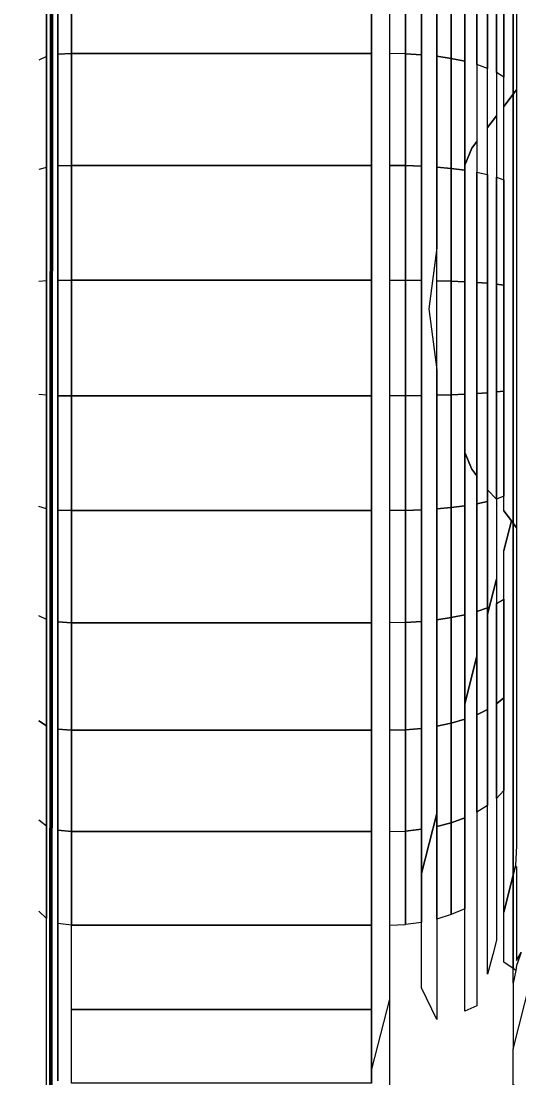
# Model space of a CAD drawing. Header units: centimetres. Extents: x -48696 to 156237, y -5617 to 29024.
# Drawn here: x -44946.991 to -44945.503, y 10329.064 to 10332.221 of the extents above; entities that cross this region are included whole.
import ezdxf

# ---------------------------------------------------------------- set-up
doc = ezdxf.new("R2010")
doc.units = ezdxf.units.CM
doc.layers.add('A0 BV', color=7, linetype='Continuous', plot=False)
doc.layers.add('Moveis', color=1, linetype='Continuous', lineweight=9)
doc.layers.add('Parede Baixa', color=5, linetype='Continuous', lineweight=50)
doc.layers.add('Piso', color=55, linetype='Continuous')
doc.styles.add('Valéria', font='romantic.ttf', dxfattribs={"height": 10})
doc.dimstyles.new('Cota - 50', dxfattribs={"dimtxt": 10, "dimasz": 5, "dimexe": 10, "dimexo": 20, "dimgap": 5, "dimtad": 1, "dimtxsty": 'Valéria', "dimblk": 'DOT', "dimcen": 0, "dimclrd": 12, "dimclre": 12, "dimclrt": 2, "dimazin": 2, "dimtfac": 1, "dimtix": 1, "dimtmove": 0, "dimatfit": 3, "dimldrblk": 'DOT', "dimfxl": 1, "dimarcsym": 0})

# ---------------------------------------------------------------- blocks, each defined once
blk = doc.blocks.new('o')
at = {"layer": 'Moveis'}
for p, q in [((12553.032, 3257.1479), (12553.032, 3251.9879)), ((12553.3786, 3256.3748), (12553.3786, 3255.2505)), ((12552.0706, 3255.3561), (12552.0706, 3255.6539)), ((12552.103, 3255.3628), (12552.103, 3255.6631)), ((12552.982, 3255.3651), (12552.982, 3255.6664)), ((12552.0706, 3255.0458), (12552.0706, 3255.3561)), ((12552.103, 3255.0499), (12552.103, 3255.3628)), ((12552.982, 3255.0513), (12552.982, 3255.3651)), ((12553.3885, 3255.2635), (12553.3786, 3255.2505)), ((12553.3786, 3255.2505), (12553.3522, 3255.2162)), ((12553.3786, 3255.2505), (12553.3786, 3254.0492)), ((12553.3321, 3255.19), (12553.3069, 3255.1572)), ((12553.2771, 3255.1182), (12553.2626, 3255.0994)), ((12553.2626, 3255.0994), (12553.243, 3255.052)), ((12552.0706, 3254.728), (12552.0706, 3255.0458)), ((12552.103, 3254.7294), (12552.103, 3255.0499)), ((12552.982, 3254.7299), (12552.982, 3255.0513)), ((12553.1646, 3254.8205), (12553.1422, 3254.6499)), ((12552.103, 3254.4064), (12552.103, 3254.7294)), ((12552.982, 3254.4059), (12552.982, 3254.7299)), ((12553.032, 3254.7299), (12553.0772, 3254.7297)), ((12552.0706, 3254.4077), (12552.0706, 3254.728)), ((12553.1422, 3254.6499), (12553.1646, 3254.4792)), ((12552.0706, 3254.0899), (12552.0706, 3254.4077)), ((12552.103, 3254.0859), (12552.103, 3254.4064)), ((12552.982, 3254.0844), (12552.982, 3254.4059)), ((12553.243, 3254.2477), (12553.2626, 3254.2003)), ((12553.2626, 3254.2003), (12553.2771, 3254.1815)), ((12553.3069, 3254.1425), (12553.3321, 3254.1169)), ((12553.3321, 3254.1169), (12553.3321, 3253.8928)), ((12552.0706, 3253.7797), (12552.0706, 3254.0899)), ((12552.103, 3253.773), (12552.103, 3254.0859)), ((12552.982, 3253.7706), (12552.982, 3254.0844)), ((12553.3522, 3254.0836), (12553.3737, 3254.0556)), ((12553.3737, 3254.0556), (12553.3535, 3253.9767)), ((12553.3737, 3254.0556), (12553.3786, 3254.0492)), ((12553.3786, 3254.0492), (12553.3885, 3254.0362)), ((12553.3786, 3254.0492), (12553.3786, 3253.0635)), ((12553.3535, 3253.9767), (12553.3522, 3253.9714)), ((12553.3321, 3253.8928), (12553.3069, 3253.7941)), ((12552.0706, 3253.4819), (12552.0706, 3253.7797)), ((12552.103, 3253.4726), (12552.103, 3253.773)), ((12552.982, 3253.4694), (12552.982, 3253.7706)), ((12553.243, 3253.5433), (12553.2771, 3253.6769)), ((12552.0706, 3253.2012), (12552.0706, 3253.4819)), ((12552.103, 3253.1895), (12552.103, 3253.4726)), ((12552.982, 3253.1854), (12552.982, 3253.4694)), ((12553.1217, 3253.0679), (12553.1646, 3253.2362)), ((12552.0706, 3252.942), (12552.0706, 3253.2012)), ((12552.103, 3252.9282), (12552.103, 3253.1895)), ((12552.982, 3252.9233), (12552.982, 3253.1854)), ((12553.3786, 3252.8016), (12553.3786, 3253.0635)), ((12552.0489, 3252.9627), (12552.0706, 3252.942)), ((12552.0706, 3252.7085), (12552.0706, 3252.942)), ((12552.103, 3252.6927), (12552.103, 3252.9282)), ((12553.032, 3252.9233), (12553.0772, 3252.9252)), ((12552.982, 3252.6871), (12552.982, 3252.9233)), ((12553.4009, 3252.847), (12553.3885, 3252.8107)), ((12553.3885, 3252.8107), (12553.3866, 3252.796)), ((12553.3786, 3252.761), (12553.3786, 3252.8016)), ((12553.3866, 3252.796), (12553.3786, 3252.761)), ((12553.3786, 3252.761), (12553.3786, 3252.5756)), ((12553.032, 3252.7164), (12552.982, 3252.5204)), ((12552.0706, 3252.5044), (12552.0706, 3252.7085)), ((12552.103, 3252.4868), (12552.103, 3252.6927)), ((12552.982, 3252.5204), (12552.982, 3252.6871)), ((12553.2771, 3252.6972), (12553.243, 3252.6824)), ((12553.3786, 3252.4756), (12553.3786, 3252.5756)), ((12552.982, 3252.4806), (12552.982, 3252.5204)), ((12552.0706, 3252.3327), (12552.0706, 3252.5044))]:
    blk.add_line(p, q, dxfattribs=at)
for points, invisible_edges in [([(12552.0706, 3255.0458), (12552.103, 3257.1402), (12552.0706, 3254.728)], 3), ([(12552.0706, 3253.7797), (12552.103, 3257.1402), (12552.0706, 3253.4819)], 3), ([(12552.982, 3255.0513), (12553.032, 3257.1479), (12552.982, 3254.7299)], 3), ([(12552.982, 3254.7299), (12553.032, 3257.1479), (12552.982, 3254.4059)], 3), ([(12552.982, 3254.4059), (12553.032, 3257.1479), (12552.982, 3254.0844)], 3), ([(12552.982, 3254.0844), (12553.032, 3257.1479), (12552.982, 3253.7706)], 3), ([(12552.982, 3255.0513), (12553.032, 3257.1479), (12552.982, 3254.7299)], 3), ([(12552.982, 3254.7299), (12553.032, 3257.1479), (12552.982, 3254.4059)], 3), ([(12552.982, 3254.4059), (12553.032, 3257.1479), (12552.982, 3254.0844)], 3), ([(12552.982, 3254.0844), (12553.032, 3257.1479), (12552.982, 3253.7706)], 3), ([(12552.982, 3255.0513), (12553.032, 3257.1479), (12552.982, 3254.7299)], 3), ([(12552.982, 3254.7299), (12553.032, 3257.1479), (12552.982, 3254.4059)], 3), ([(12552.982, 3254.4059), (12553.032, 3257.1479), (12552.982, 3254.0844)], 3), ([(12552.982, 3254.0844), (12553.032, 3257.1479), (12552.982, 3253.7706)], 3), ([(12552.982, 3255.0513), (12553.032, 3257.1479), (12552.982, 3254.7299)], 3), ([(12552.982, 3254.7299), (12553.032, 3257.1479), (12552.982, 3254.4059)], 3), ([(12552.982, 3254.4059), (12553.032, 3257.1479), (12552.982, 3254.0844)], 3), ([(12552.982, 3254.0844), (12553.032, 3257.1479), (12552.982, 3253.7706)], 3), ([(12552.982, 3255.0513), (12553.032, 3257.1479), (12552.982, 3254.7299)], 3), ([(12552.982, 3254.7299), (12553.032, 3257.1479), (12552.982, 3254.4059)], 3), ([(12552.982, 3254.4059), (12553.032, 3257.1479), (12552.982, 3254.0844)], 3), ([(12552.982, 3254.0844), (12553.032, 3257.1479), (12552.982, 3253.7706)], 3), ([(12553.1217, 3255.0491), (12553.1217, 3257.0554), (12553.1217, 3254.7291)], 3), ([(12553.1217, 3254.7291), (12553.1217, 3257.0554), (12553.1217, 3254.4066)], 3), ([(12553.1217, 3254.4066), (12553.1217, 3257.0554), (12553.1217, 3254.0866)], 3), ([(12553.1217, 3254.0866), (12553.1217, 3257.0554), (12553.1217, 3253.7743)], 3), ([(12553.1217, 3253.7743), (12553.1217, 3257.0554), (12553.1217, 3253.4744)], 3), ([(12553.3786, 3255.2505), (12553.3668, 3256.891), (12553.3756, 3256.8466)], 13), ([(12553.3786, 3255.2505), (12553.3756, 3256.8466), (12553.3786, 3256.8013)], 13), ([(12553.3786, 3255.2505), (12553.3786, 3256.8013), (12553.3786, 3256.3748)], 1), ([(12553.3786, 3256.3748), (12553.3885, 3255.2635), (12553.3786, 3255.2505)], 1), ([(12553.3885, 3255.2635), (12553.3786, 3256.3748), (12553.3885, 3255.316)], 3), ([(12553.3786, 3255.2505), (12553.3522, 3256.0761), (12553.3522, 3256.2927)], 13), ([(12553.3522, 3255.5753), (12553.3522, 3256.0761), (12553.3522, 3255.299)], 3), ([(12553.3522, 3255.299), (12553.3522, 3256.0761), (12553.3522, 3255.2162)], 3), ([(12553.3522, 3255.2162), (12553.3522, 3256.0761), (12553.3786, 3255.2505)], 3), ([(12552.982, 3255.0513), (12552.982, 3255.6664), (12552.982, 3255.9503)], 13), ([(12552.982, 3255.0513), (12552.982, 3255.6664), (12552.982, 3255.9503)], 13), ([(12552.982, 3255.0513), (12552.982, 3255.6664), (12552.982, 3255.9503)], 13), ([(12552.982, 3255.0513), (12552.982, 3255.6664), (12552.982, 3255.9503)], 13), ([(12552.982, 3255.0513), (12552.982, 3255.6664), (12552.982, 3255.9503)], 13), ([(12553.1217, 3255.944), (12553.1217, 3255.3615), (12553.1217, 3255.6614)], 1), ([(12553.1217, 3255.3615), (12553.1217, 3255.944), (12553.1217, 3255.0491)], 3), ([(12552.0706, 3255.9346), (12552.0706, 3255.3561), (12552.0706, 3255.6539)], 1), ([(12552.0706, 3255.3561), (12552.0706, 3255.9346), (12552.0706, 3255.0458)], 3), ([(12553.243, 3255.052), (12553.243, 3255.6359), (12553.243, 3255.9119)], 13), ([(12553.243, 3255.052), (12553.243, 3255.9119), (12553.2626, 3255.0994)], 3), ([(12553.3069, 3255.8777), (12553.3069, 3255.3232), (12553.3069, 3255.6087)], 1), ([(12553.3069, 3255.3232), (12553.3069, 3255.8777), (12553.3069, 3255.1572)], 3), ([(12553.3069, 3255.1572), (12553.3069, 3255.8777), (12553.3321, 3255.19)], 3), ([(12553.3321, 3255.19), (12553.3069, 3255.8777), (12553.3321, 3255.3116)], 3), ([(12553.3321, 3255.3116), (12553.3069, 3255.8777), (12553.3321, 3255.5926)], 3), ([(12553.3885, 3255.316), (12553.3885, 3255.6879), (12553.3885, 3255.5094)], 1), ([(12552.0489, 3255.346), (12552.0706, 3255.6539), (12552.0706, 3255.3561)], 1), ([(12552.1413, 3255.6664), (12552.103, 3255.3628), (12552.103, 3255.6631)], 1), ([(12552.103, 3255.3628), (12552.1413, 3255.6664), (12552.1413, 3255.3651)], 1), ([(12552.103, 3255.3628), (12552.103, 3253.1895), (12552.103, 3255.6631)], 3), ([(12552.982, 3255.6664), (12552.1413, 3255.3651), (12552.1413, 3255.6664)], 1), ([(12552.1413, 3255.3651), (12552.982, 3255.6664), (12552.982, 3255.3651)], 1), ([(12552.982, 3255.6664), (12552.982, 3255.0513), (12552.982, 3255.3651)], 1), ([(12552.982, 3255.6664), (12552.982, 3255.0513), (12552.982, 3255.3651)], 1), ([(12552.982, 3255.6664), (12552.982, 3255.0513), (12552.982, 3255.3651)], 1), ([(12552.982, 3255.6664), (12552.982, 3255.0513), (12552.982, 3255.3651)], 1), ([(12552.982, 3255.6664), (12552.982, 3255.0513), (12552.982, 3255.3651)], 1), ([(12553.032, 3255.3651), (12553.0772, 3255.6651), (12553.0772, 3255.3642)], 1), ([(12553.1217, 3255.6614), (12553.0772, 3255.3642), (12553.0772, 3255.6651)], 1), ([(12553.0772, 3255.3642), (12553.1217, 3255.6614), (12553.1217, 3255.3615)], 1), ([(12553.1646, 3255.357), (12553.1422, 3254.6499), (12553.1646, 3255.6552)], 3), ([(12553.2053, 3255.6466), (12553.1646, 3255.357), (12553.1646, 3255.6552)], 1), ([(12553.1646, 3255.357), (12553.2053, 3255.6466), (12553.2053, 3255.3508)], 1), ([(12553.243, 3255.6359), (12553.2053, 3255.3508), (12553.2053, 3255.6466)], 1), ([(12553.2053, 3255.3508), (12553.243, 3255.6359), (12553.243, 3255.343)], 1), ([(12553.243, 3255.6359), (12553.243, 3255.052), (12553.243, 3255.343)], 1), ([(12553.2771, 3255.3338), (12553.2626, 3255.0994), (12553.2771, 3255.6232)], 3), ([(12553.3069, 3255.6087), (12553.2771, 3255.3338), (12553.2771, 3255.6232)], 1), ([(12553.2771, 3255.3338), (12553.3069, 3255.6087), (12553.3069, 3255.3232)], 1), ([(12553.3522, 3255.5753), (12553.3321, 3255.3116), (12553.3321, 3255.5926)], 1), ([(12553.3321, 3255.3116), (12553.3522, 3255.5753), (12553.3522, 3255.299)], 1), ([(12552.0489, 3255.0397), (12552.0706, 3255.3561), (12552.0706, 3255.0458)], 1), ([(12552.1413, 3255.3651), (12552.103, 3255.0499), (12552.103, 3255.3628)], 1), ([(12552.103, 3255.0499), (12552.1413, 3255.3651), (12552.1413, 3255.0513)], 1), ([(12552.103, 3253.1895), (12552.103, 3255.3628), (12552.103, 3253.4726)], 3), ([(12552.103, 3253.4726), (12552.103, 3255.3628), (12552.103, 3255.0499)], 13), ([(12552.982, 3255.3651), (12552.1413, 3255.0513), (12552.1413, 3255.3651)], 1), ([(12552.1413, 3255.0513), (12552.982, 3255.3651), (12552.982, 3255.0513)], 1), ([(12553.032, 3255.0513), (12553.0772, 3255.3642), (12553.0772, 3255.0508)], 1), ([(12553.1217, 3255.3615), (12553.0772, 3255.0508), (12553.0772, 3255.3642)], 1), ([(12553.0772, 3255.0508), (12553.1217, 3255.3615), (12553.1217, 3255.0491)], 1), ([(12553.1422, 3254.6499), (12553.1646, 3255.357), (12553.1646, 3254.8205)], 3), ([(12553.2053, 3255.3508), (12553.1646, 3255.0464), (12553.1646, 3255.357)], 1), ([(12553.1646, 3254.8205), (12553.1646, 3255.357), (12553.1646, 3255.0464)], 1), ([(12553.1646, 3255.0464), (12553.2053, 3255.3508), (12553.2053, 3255.0426)], 1), ([(12553.243, 3255.343), (12553.2053, 3255.0426), (12553.2053, 3255.3508)], 1), ([(12553.2053, 3255.0426), (12553.243, 3255.343), (12553.243, 3255.0379)], 3), ([(12553.243, 3255.0379), (12553.243, 3255.343), (12553.243, 3255.052)], 1), ([(12553.2626, 3255.0994), (12553.2771, 3255.3338), (12553.2771, 3255.1182)], 1), ([(12553.3885, 3255.2635), (12553.3786, 3254.0492), (12553.3786, 3255.2505)], 1), ([(12553.3885, 3255.1109), (12553.3885, 3254.4575), (12553.3885, 3255.2635)], 3), ([(12553.3786, 3255.2505), (12553.3522, 3255.0112), (12553.3522, 3255.2162)], 1), ([(12553.3522, 3255.0112), (12553.3786, 3255.2505), (12553.3522, 3254.7164)], 3), ([(12553.3522, 3254.7164), (12553.3786, 3255.2505), (12553.3522, 3254.4193)], 3), ([(12553.3737, 3254.0556), (12553.3786, 3255.2505), (12553.3786, 3254.0492)], 1), ([(12553.3321, 3255.19), (12553.3069, 3255.0259), (12553.3069, 3255.1572)], 1), ([(12553.3069, 3255.0259), (12553.3321, 3255.19), (12553.3069, 3254.7214)], 3), ([(12553.3069, 3254.7214), (12553.3321, 3255.19), (12553.3069, 3254.4144)], 3), ([(12553.3069, 3254.4144), (12553.3321, 3255.19), (12553.3069, 3254.1425)], 3), ([(12553.3069, 3254.1425), (12553.3321, 3255.19), (12553.3321, 3254.1169)], 3), ([(12553.3321, 3254.1169), (12553.3321, 3255.19), (12553.3321, 3254.4168)], 3), ([(12553.3321, 3254.4168), (12553.3321, 3255.19), (12553.3321, 3255.0189)], 13), ([(12553.2626, 3254.2003), (12553.2626, 3255.0994), (12553.2771, 3255.1182)], 13), ([(12553.2771, 3254.4123), (12553.2771, 3255.1182), (12553.2771, 3254.7235)], 3), ([(12553.2771, 3254.7235), (12553.2771, 3255.1182), (12553.2771, 3255.0323)], 1), ([(12553.2626, 3255.0994), (12553.243, 3255.0379), (12553.243, 3255.052)], 1), ([(12553.243, 3255.0379), (12553.2626, 3255.0994), (12553.243, 3254.7254)], 3), ([(12553.243, 3254.7254), (12553.2626, 3255.0994), (12553.243, 3254.4104)], 3), ([(12553.3885, 3254.4575), (12553.3885, 3255.1109), (12553.3885, 3254.8971)], 13), ([(12552.0489, 3254.726), (12552.0706, 3255.0458), (12552.0706, 3254.728)], 1), ([(12552.1413, 3255.0513), (12552.103, 3254.7294), (12552.103, 3255.0499)], 1), ([(12552.103, 3254.7294), (12552.1413, 3255.0513), (12552.1413, 3254.7299)], 1), ([(12552.103, 3253.4726), (12552.103, 3255.0499), (12552.103, 3254.7294)], 13), ([(12552.982, 3255.0513), (12552.1413, 3254.7299), (12552.1413, 3255.0513)], 1), ([(12552.1413, 3254.7299), (12552.982, 3255.0513), (12552.982, 3254.7299)], 1), ([(12553.0772, 3254.7297), (12553.032, 3255.0513), (12553.0772, 3255.0508)], 1), ([(12553.1217, 3255.0491), (12553.0772, 3254.7297), (12553.0772, 3255.0508)], 1), ([(12553.0772, 3254.7297), (12553.1217, 3255.0491), (12553.1217, 3254.7291)], 1), ([(12553.2053, 3254.727), (12553.1646, 3254.8205), (12553.1646, 3255.0464)], 13), ([(12553.2053, 3254.727), (12553.1646, 3255.0464), (12553.2053, 3255.0426)], 1), ([(12553.243, 3255.0379), (12553.2053, 3254.727), (12553.2053, 3255.0426)], 1), ([(12553.2053, 3254.727), (12553.243, 3255.0379), (12553.243, 3254.7254)], 1), ([(12553.3069, 3255.0259), (12553.2771, 3254.7235), (12553.2771, 3255.0323)], 1), ([(12553.2771, 3254.7235), (12553.3069, 3255.0259), (12553.3069, 3254.7214)], 1), ([(12553.3522, 3255.0112), (12553.3321, 3254.719), (12553.3321, 3255.0189)], 1), ([(12553.3321, 3254.4168), (12553.3321, 3255.0189), (12553.3321, 3254.719)], 1), ([(12553.3321, 3254.719), (12553.3522, 3255.0112), (12553.3522, 3254.7164)], 1), ([(12553.3885, 3254.4575), (12553.3885, 3254.8971), (12553.3885, 3254.6782)], 1), ([(12553.1646, 3254.8205), (12553.2053, 3254.727), (12553.1646, 3254.7282)], 1), ([(12552.1413, 3254.7299), (12552.103, 3254.4064), (12552.103, 3254.7294)], 1), ([(12552.103, 3254.4064), (12552.1413, 3254.7299), (12552.1413, 3254.4059)], 1), ([(12552.103, 3253.4726), (12552.103, 3254.7294), (12552.103, 3254.4064)], 13), ([(12552.982, 3254.7299), (12552.1413, 3254.4059), (12552.1413, 3254.7299)], 1), ([(12552.1413, 3254.4059), (12552.982, 3254.7299), (12552.982, 3254.4059)], 1), ([(12553.032, 3254.4059), (12553.0772, 3254.7297), (12553.0772, 3254.4061)], 1), ([(12553.1217, 3254.7291), (12553.0772, 3254.4061), (12553.0772, 3254.7297)], 1), ([(12553.0772, 3254.4061), (12553.1217, 3254.7291), (12553.1217, 3254.4066)], 1), ([(12552.0489, 3254.4098), (12552.0706, 3254.728), (12552.0706, 3254.4077)], 1), ([(12552.0706, 3254.728), (12552.0706, 3254.0899), (12552.0706, 3254.4077)], 1), ([(12552.0706, 3254.0899), (12552.0706, 3254.728), (12552.0706, 3253.7797)], 3), ([(12553.2053, 3254.727), (12553.1646, 3254.4792), (12553.1646, 3254.7282)], 1), ([(12553.1646, 3254.4792), (12553.2053, 3254.727), (12553.1646, 3254.4075)], 3), ([(12553.1646, 3254.4075), (12553.2053, 3254.727), (12553.2053, 3254.4088)], 1), ([(12553.2053, 3254.727), (12553.243, 3254.4104), (12553.2053, 3254.4088)], 1), ([(12553.243, 3254.4104), (12553.2053, 3254.727), (12553.243, 3254.7254)], 1), ([(12553.2771, 3254.7235), (12553.3069, 3254.4144), (12553.2771, 3254.4123)], 1), ([(12553.3069, 3254.4144), (12553.2771, 3254.7235), (12553.3069, 3254.7214)], 1), ([(12553.3522, 3254.7164), (12553.3321, 3254.4168), (12553.3321, 3254.719)], 1), ([(12553.3321, 3254.4168), (12553.3522, 3254.7164), (12553.3522, 3254.4193)], 1), ([(12553.1646, 3254.0894), (12553.1422, 3254.6499), (12553.1646, 3254.4792)], 13), ([(12553.1646, 3254.0894), (12553.1646, 3254.4792), (12553.1646, 3254.4075)], 1), ([(12553.3786, 3254.0492), (12553.3885, 3254.4575), (12553.3885, 3254.0362)], 3), ([(12553.3885, 3254.0362), (12553.3885, 3254.4575), (12553.3885, 3254.2386)], 1), ([(12552.0489, 3254.096), (12552.0706, 3254.4077), (12552.0706, 3254.0899)], 1), ([(12552.1413, 3254.4059), (12552.103, 3254.0859), (12552.103, 3254.4064)], 1), ([(12552.103, 3253.4726), (12552.103, 3254.4064), (12552.103, 3254.0859)], 13), ([(12552.103, 3254.0859), (12552.1413, 3254.4059), (12552.1413, 3254.0844)], 1), ([(12552.982, 3254.4059), (12552.1413, 3254.0844), (12552.1413, 3254.4059)], 1), ([(12552.1413, 3254.0844), (12552.982, 3254.4059), (12552.982, 3254.0844)], 1), ([(12553.032, 3254.0844), (12553.0772, 3254.4061), (12553.0772, 3254.085)], 1), ([(12553.1217, 3254.4066), (12553.0772, 3254.085), (12553.0772, 3254.4061)], 1), ([(12553.0772, 3254.085), (12553.1217, 3254.4066), (12553.1217, 3254.0866)], 1), ([(12553.2053, 3254.0931), (12553.1646, 3254.4075), (12553.2053, 3254.4088)], 1), ([(12553.1646, 3254.4075), (12553.2053, 3254.0931), (12553.1646, 3254.0894)], 1), ([(12553.243, 3254.4104), (12553.2053, 3254.0931), (12553.2053, 3254.4088)], 1), ([(12553.2053, 3254.0931), (12553.243, 3254.4104), (12553.243, 3254.0979)], 3), ([(12553.243, 3254.0979), (12553.243, 3254.4104), (12553.243, 3254.2477)], 1), ([(12553.243, 3254.4104), (12553.2626, 3254.2003), (12553.243, 3254.2477)], 1), ([(12553.2771, 3254.1815), (12553.2626, 3254.2003), (12553.2771, 3254.4123)], 2), ([(12553.3069, 3254.4144), (12553.2771, 3254.1815), (12553.2771, 3254.4123)], 1), ([(12553.2771, 3254.1815), (12553.3069, 3254.4144), (12553.2771, 3254.1035)], 3), ([(12553.2771, 3254.1035), (12553.3069, 3254.4144), (12553.3069, 3254.1098)], 3), ([(12553.3069, 3254.1098), (12553.3069, 3254.4144), (12553.3069, 3254.1425)], 1), ([(12553.3522, 3254.1245), (12553.3321, 3254.4168), (12553.3522, 3254.4193)], 1), ([(12553.3321, 3254.4168), (12553.3522, 3254.1245), (12553.3321, 3254.1169)], 1), ([(12553.3522, 3254.4193), (12553.3522, 3254.0836), (12553.3522, 3254.1245)], 1), ([(12553.3522, 3254.0836), (12553.3522, 3254.4193), (12553.3737, 3254.0556)], 3), ([(12553.243, 3254.2477), (12553.243, 3253.7927), (12553.243, 3254.0979)], 1), ([(12553.243, 3253.7927), (12553.243, 3254.2477), (12553.2626, 3254.2003)], 13), ([(12553.2771, 3254.1035), (12553.2626, 3254.2003), (12553.2771, 3254.1815)], 1), ([(12553.3321, 3254.1169), (12553.3069, 3254.1098), (12553.3069, 3254.1425)], 1), ([(12553.3069, 3254.1098), (12553.2771, 3253.802), (12553.2771, 3254.1035)], 1), ([(12553.2771, 3253.802), (12553.3069, 3254.1098), (12553.3069, 3253.8125)], 1), ([(12553.3069, 3254.1098), (12553.3321, 3254.1169), (12553.3069, 3253.8125)], 3), ([(12553.3069, 3253.8125), (12553.3321, 3254.1169), (12553.3069, 3253.7941)], 3), ([(12553.3069, 3253.7941), (12553.3321, 3254.1169), (12553.3321, 3253.8928)], 1), ([(12552.0489, 3253.7897), (12552.0706, 3254.0899), (12552.0706, 3253.7797)], 1), ([(12552.1413, 3254.0844), (12552.103, 3253.773), (12552.103, 3254.0859)], 1), ([(12552.103, 3253.4726), (12552.103, 3254.0859), (12552.103, 3253.773)], 1), ([(12552.103, 3253.773), (12552.1413, 3254.0844), (12552.1413, 3253.7706)], 1), ([(12552.982, 3254.0844), (12552.1413, 3253.7706), (12552.1413, 3254.0844)], 1), ([(12552.1413, 3253.7706), (12552.982, 3254.0844), (12552.982, 3253.7706)], 1), ([(12553.032, 3253.7706), (12553.0772, 3254.085), (12553.0772, 3253.7715)], 1), ([(12553.1217, 3254.0866), (12553.0772, 3253.7715), (12553.0772, 3254.085)], 1), ([(12553.0772, 3253.7715), (12553.1217, 3254.0866), (12553.1217, 3253.7743)], 1), ([(12553.2053, 3254.0931), (12553.1646, 3253.7788), (12553.1646, 3254.0894)], 1), ([(12553.1646, 3253.7788), (12553.2053, 3254.0931), (12553.2053, 3253.785)], 1), ([(12553.1646, 3254.0894), (12553.1646, 3253.4806), (12553.1646, 3253.2362)], 13), ([(12553.1646, 3253.4806), (12553.1646, 3254.0894), (12553.1646, 3253.7788)], 1), ([(12553.243, 3254.0979), (12553.2053, 3253.785), (12553.2053, 3254.0931)], 1), ([(12553.2053, 3253.785), (12553.243, 3254.0979), (12553.243, 3253.7927)], 1), ([(12553.2771, 3253.6769), (12553.2771, 3254.1035), (12553.2771, 3253.802)], 1), ([(12553.3786, 3253.0635), (12553.3535, 3253.9767), (12553.3737, 3254.0556)], 13), ([(12553.3786, 3253.0635), (12553.3737, 3254.0556), (12553.3786, 3254.0492)], 1), ([(12553.3786, 3254.0492), (12553.3851, 3253.0892), (12553.3786, 3253.0635)], 1), ([(12553.3851, 3253.0892), (12553.3786, 3254.0492), (12553.3885, 3254.0362)], 13), ([(12553.3851, 3253.0892), (12553.3885, 3254.0362), (12553.3885, 3253.1463)], 3), ([(12553.3885, 3253.4478), (12553.3885, 3254.0362), (12553.3885, 3254.0249)], 13), ([(12553.3885, 3253.4478), (12553.3885, 3254.0249), (12553.3885, 3253.8197)], 13), ([(12553.3535, 3253.9767), (12553.3522, 3253.8367), (12553.3522, 3253.9714)], 1), ([(12553.3522, 3253.8367), (12553.3535, 3253.9767), (12553.3522, 3253.5605)], 3), ([(12553.3522, 3253.5605), (12553.3535, 3253.9767), (12553.3522, 3253.3001)], 3), ([(12553.3321, 3253.8928), (12553.3069, 3253.5271), (12553.3069, 3253.7941)], 1), ([(12553.3069, 3253.5271), (12553.3321, 3253.8928), (12553.3069, 3253.2581)], 3), ([(12553.3321, 3253.0338), (12553.3321, 3253.8928), (12553.3321, 3253.2783)], 3), ([(12553.3321, 3253.2783), (12553.3321, 3253.8928), (12553.3321, 3253.5431)], 3), ([(12553.3321, 3253.5431), (12553.3321, 3253.8928), (12553.3321, 3253.8242)], 1), ([(12553.3069, 3253.5271), (12553.2771, 3253.802), (12553.3069, 3253.8125)], 13), ([(12553.3069, 3253.5271), (12553.3069, 3253.8125), (12553.3069, 3253.7941)], 1), ([(12553.3522, 3253.8367), (12553.3321, 3253.5431), (12553.3321, 3253.8242)], 1), ([(12553.3321, 3253.5431), (12553.3522, 3253.8367), (12553.3522, 3253.5605)], 1), ([(12553.3885, 3253.4478), (12553.3885, 3253.8197), (12553.3885, 3253.6264)], 1), ([(12553.2053, 3253.785), (12553.1646, 3253.4806), (12553.1646, 3253.7788)], 1), ([(12553.1646, 3253.4806), (12553.2053, 3253.785), (12553.2053, 3253.4891)], 1), ([(12553.243, 3253.7927), (12553.2053, 3253.4891), (12553.2053, 3253.785)], 1), ([(12553.2053, 3253.4891), (12553.243, 3253.7927), (12553.243, 3253.5433)], 13), ([(12553.243, 3253.7927), (12553.2771, 3253.6769), (12553.243, 3253.5433)], 1), ([(12553.3069, 3253.5271), (12553.2771, 3253.6769), (12553.2771, 3253.802)], 13), ([(12552.0489, 3253.4957), (12552.0706, 3253.7797), (12552.0706, 3253.4819)], 1), ([(12552.1413, 3253.7706), (12552.103, 3253.4726), (12552.103, 3253.773)], 1), ([(12552.103, 3253.4726), (12552.1413, 3253.7706), (12552.1413, 3253.4694)], 1), ([(12552.1413, 3253.7706), (12552.982, 3253.4694), (12552.1413, 3253.4694)], 1), ([(12552.982, 3253.4694), (12552.1413, 3253.7706), (12552.982, 3253.7706)], 1), ([(12552.982, 3252.5204), (12552.982, 3253.4694), (12552.982, 3253.7706)], 13), ([(12552.982, 3252.5204), (12552.982, 3253.7706), (12553.032, 3252.7164)], 3), ([(12552.982, 3252.5204), (12552.982, 3253.4694), (12552.982, 3253.7706)], 13), ([(12552.982, 3252.5204), (12552.982, 3253.7706), (12553.032, 3252.7164)], 3), ([(12552.982, 3252.5204), (12552.982, 3253.4694), (12552.982, 3253.7706)], 13), ([(12552.982, 3252.5204), (12552.982, 3253.7706), (12553.032, 3252.7164)], 3), ([(12552.982, 3252.5204), (12552.982, 3253.4694), (12552.982, 3253.7706)], 13), ([(12552.982, 3252.5204), (12552.982, 3253.7706), (12553.032, 3252.7164)], 3), ([(12552.982, 3252.5204), (12552.982, 3253.4694), (12552.982, 3253.7706)], 13), ([(12552.982, 3252.5204), (12552.982, 3253.7706), (12553.032, 3252.7164)], 3), ([(12553.032, 3253.4694), (12553.0772, 3253.7715), (12553.0772, 3253.4706)], 1), ([(12553.1217, 3253.4744), (12553.0772, 3253.7715), (12553.1217, 3253.7743)], 1), ([(12553.0772, 3253.7715), (12553.1217, 3253.4744), (12553.0772, 3253.4706)], 1), ([(12553.243, 3253.2238), (12553.243, 3253.5433), (12553.2771, 3253.6769)], 13), ([(12553.243, 3253.2238), (12553.2771, 3253.6769), (12553.2771, 3253.5126)], 13), ([(12553.2771, 3253.6769), (12553.3069, 3253.5271), (12553.2771, 3253.5126)], 1), ([(12553.3522, 3253.3001), (12553.3321, 3253.5431), (12553.3522, 3253.5605)], 1), ([(12553.2053, 3253.4891), (12553.243, 3253.5433), (12553.243, 3253.4999)], 1), ([(12553.243, 3253.5433), (12553.243, 3253.2238), (12553.243, 3253.4999)], 1), ([(12553.3069, 3253.5271), (12553.2771, 3253.2398), (12553.2771, 3253.5126)], 1), ([(12553.2771, 3253.2398), (12553.3069, 3253.5271), (12553.3069, 3253.2581)], 1), ([(12553.3321, 3253.5431), (12553.3522, 3253.3001), (12553.3321, 3253.2783)], 1), ([(12552.0706, 3253.2012), (12552.0489, 3253.4957), (12552.0706, 3253.4819)], 1), ([(12553.2053, 3253.2103), (12553.1646, 3253.4806), (12553.2053, 3253.4891)], 1), ([(12553.243, 3253.2238), (12553.2053, 3253.4891), (12553.243, 3253.4999)], 1), ([(12553.2053, 3253.4891), (12553.243, 3253.2238), (12553.2053, 3253.2103)], 1), ([(12553.2771, 3253.2398), (12553.2771, 3252.988), (12553.2771, 3253.5126)], 2), ([(12552.0706, 3253.4819), (12552.0706, 3252.942), (12552.0706, 3253.2012)], 1), ([(12552.0706, 3252.5044), (12552.0706, 3253.4819), (12552.0706, 3252.3327)], 3), ([(12552.0706, 3252.3327), (12552.0706, 3253.4819), (12552.0706, 3252.1963)], 3), ([(12552.0706, 3252.1963), (12552.0706, 3253.4819), (12552.0706, 3252.0974)], 3), ([(12552.0706, 3252.0974), (12552.0706, 3253.4819), (12552.0706, 3252.0373)], 3), ([(12552.0706, 3252.0172), (12552.0706, 3253.4819), (12552.103, 3251.9955)], 3), ([(12552.103, 3253.4726), (12552.1413, 3253.1854), (12552.103, 3253.1895)], 1), ([(12552.1413, 3253.1854), (12552.103, 3253.4726), (12552.1413, 3253.4694)], 1), ([(12552.1413, 3253.4694), (12552.982, 3253.1854), (12552.1413, 3253.1854)], 1), ([(12552.982, 3253.1854), (12552.1413, 3253.4694), (12552.982, 3253.4694)], 1), ([(12552.982, 3253.4694), (12552.982, 3252.9233), (12552.982, 3253.1854)], 1), ([(12552.982, 3253.4694), (12552.982, 3252.9233), (12552.982, 3253.1854)], 1), ([(12552.982, 3253.4694), (12552.982, 3252.9233), (12552.982, 3253.1854)], 1), ([(12552.982, 3253.4694), (12552.982, 3252.9233), (12552.982, 3253.1854)], 1), ([(12552.982, 3253.4694), (12552.982, 3252.9233), (12552.982, 3253.1854)], 1), ([(12553.0772, 3253.187), (12553.032, 3253.4694), (12553.0772, 3253.4706)], 1), ([(12553.1217, 3253.1918), (12553.0772, 3253.4706), (12553.1217, 3253.4744)], 1), ([(12553.0772, 3253.4706), (12553.1217, 3253.1918), (12553.0772, 3253.187)], 1), ([(12553.1646, 3253.2362), (12553.1217, 3253.1918), (12553.1217, 3253.4744)], 13), ([(12553.2053, 3253.2103), (12553.1646, 3253.2362), (12553.1646, 3253.4806)], 13), ([(12553.3885, 3253.1463), (12553.3885, 3253.4478), (12553.3885, 3253.287)], 1), ([(12553.3522, 3253.3001), (12553.3522, 3252.9601), (12553.3522, 3253.0597)], 1), ([(12553.3522, 3252.9601), (12553.3522, 3253.3001), (12553.3786, 3253.0635)], 3), ([(12553.3069, 3253.2581), (12553.3069, 3252.786), (12553.3069, 3253.0097)], 1), ([(12553.3069, 3252.786), (12553.3069, 3253.2581), (12553.3218, 3252.8409)], 3), ([(12553.1217, 3252.7474), (12553.1217, 3253.0679), (12553.1646, 3253.2362)], 13), ([(12553.1217, 3252.7474), (12553.1646, 3253.2362), (12553.1646, 3253.1996)], 13), ([(12553.1217, 3253.1918), (12553.1646, 3253.2362), (12553.1217, 3253.0679)], 1), ([(12553.1646, 3253.2362), (12553.2053, 3253.2103), (12553.1646, 3253.1996)], 1), ([(12553.243, 3253.2238), (12553.2053, 3252.9529), (12553.2053, 3253.2103)], 1), ([(12553.2053, 3252.9529), (12553.243, 3253.2238), (12553.243, 3252.969)], 1), ([(12553.243, 3253.2238), (12553.243, 3252.7393), (12553.243, 3252.969)], 1), ([(12553.243, 3252.7393), (12553.243, 3253.2238), (12553.243, 3252.6824)], 3), ([(12553.243, 3252.6824), (12553.243, 3253.2238), (12553.2771, 3252.6972)], 3), ([(12552.0706, 3252.942), (12552.0489, 3253.2186), (12552.0706, 3253.2012)], 1), ([(12553.1217, 3253.1918), (12553.0772, 3252.9252), (12553.0772, 3253.187)], 1), ([(12553.0772, 3252.9252), (12553.1217, 3253.1918), (12553.1217, 3253.0679)], 13), ([(12553.2053, 3253.2103), (12553.1646, 3252.9401), (12553.1646, 3253.1996)], 1), ([(12553.1646, 3252.9401), (12553.2053, 3253.2103), (12553.2053, 3252.9529)], 1), ([(12553.1646, 3252.7064), (12553.1646, 3253.1996), (12553.1646, 3252.9401)], 1), ([(12552.1413, 3253.1854), (12552.103, 3252.9282), (12552.103, 3253.1895)], 1), ([(12552.103, 3252.6927), (12552.103, 3253.1895), (12552.103, 3252.9282)], 1), ([(12552.103, 3252.9282), (12552.1413, 3253.1854), (12552.1413, 3252.9233)], 1), ([(12552.982, 3253.1854), (12552.1413, 3252.9233), (12552.1413, 3253.1854)], 1), ([(12552.1413, 3252.9233), (12552.982, 3253.1854), (12552.982, 3252.9233)], 1), ([(12553.0772, 3252.9252), (12553.032, 3253.1854), (12553.0772, 3253.187)], 1), ([(12553.3851, 3253.0892), (12553.3786, 3252.8016), (12553.3786, 3253.0635)], 1), ([(12553.3786, 3252.8016), (12553.3851, 3253.0892), (12553.3866, 3252.796)], 3), ([(12553.3866, 3252.796), (12553.3851, 3253.0892), (12553.3885, 3253.0868)], 13), ([(12553.3866, 3252.796), (12553.3885, 3253.0868), (12553.3885, 3252.8107)], 3), ([(12553.3885, 3252.8107), (12553.3885, 3253.0868), (12553.3885, 3253.0281)], 13), ([(12553.0772, 3252.9252), (12553.1217, 3253.0679), (12553.1217, 3252.9308)], 1), ([(12553.1217, 3253.0679), (12553.1217, 3252.7474), (12553.1217, 3252.9308)], 1), ([(12553.3786, 3253.0635), (12553.3522, 3252.8431), (12553.3522, 3252.9601)], 1), ([(12553.3522, 3252.8431), (12553.3786, 3253.0635), (12553.3522, 3252.8199)], 3), ([(12553.3522, 3252.8199), (12553.3786, 3253.0635), (12553.3786, 3252.8016)], 1), ([(12553.3321, 3252.8815), (12553.3218, 3252.8409), (12553.3321, 3253.0338)], 2), ([(12553.3885, 3252.9341), (12553.3885, 3252.8659), (12553.3885, 3253.0281)], 2), ([(12553.2771, 3252.6972), (12553.2771, 3252.988), (12553.2771, 3252.7611)], 1), ([(12552.0706, 3252.5044), (12552.0706, 3252.7085), (12552.0706, 3252.942)], 12), ([(12552.982, 3252.9233), (12552.1413, 3252.6871), (12552.1413, 3252.9233)], 1), ([(12552.1413, 3252.6871), (12552.982, 3252.9233), (12552.982, 3252.6871)], 1), ([(12552.982, 3252.9233), (12552.982, 3252.5204), (12552.982, 3252.6871)], 1), ([(12552.982, 3252.9233), (12552.982, 3252.5204), (12552.982, 3252.6871)], 1), ([(12552.982, 3252.9233), (12552.982, 3252.5204), (12552.982, 3252.6871)], 1), ([(12552.982, 3252.9233), (12552.982, 3252.5204), (12552.982, 3252.6871)], 1), ([(12552.982, 3252.9233), (12552.982, 3252.5204), (12552.982, 3252.6871)], 1), ([(12553.3885, 3252.8107), (12553.3885, 3252.8659), (12553.3885, 3252.8246)], 13), ([(12553.3885, 3252.8107), (12553.3885, 3252.8246), (12553.4009, 3252.847)], 1), ([(12553.1217, 3252.7474), (12553.1646, 3252.7064), (12553.1646, 3252.659)], 1), ([(12553.4276, 3252.7677), (12553.3786, 3252.4756), (12553.3786, 3252.5756)], 1), ([(12553.3786, 3252.4756), (12553.4276, 3252.7677), (12553.4769, 3252.4376)], 3), ([(12552.103, 3251.9955), (12552.103, 3252.6927), (12552.103, 3252.4868)], 13), ([(12552.982, 3252.6871), (12552.1413, 3252.4806), (12552.1413, 3252.6871)], 1), ([(12552.1413, 3252.4806), (12552.982, 3252.6871), (12552.982, 3252.4806)], 3), ([(12552.982, 3252.4806), (12552.982, 3252.6871), (12552.982, 3252.5204)], 1)]:
    blk.add_3dface(points, dxfattribs=dict(at, invisible_edges=invisible_edges))
blk = doc.blocks.new('_Dot')
at = {"color": 0, "linetype": 'ByBlock', "lineweight": -2}
blk.add_line((-0.5, 0), (-1, 0), dxfattribs=at)
at = {"color": 0, "linetype": 'ByBlock', "const_width": 0.5}
blk.add_lwpolyline([(-0.25, 0, 1), (0.25, 0, 1)], format="xyb", close=True, dxfattribs=at)
blk = doc.blocks.new('*D1833')
at = {"layer": 'A0 BV', "color": 12, "lineweight": -2, "transparency": 16777216}
for p, q in [((-44926.8512, 10416.3451), (-44905.5446, 10416.3451)), ((-44915.5446, 10181.3451), (-44915.5446, 10411.3451)), ((-44926.9912, 10176.3451), (-44905.5446, 10176.3451))]:
    blk.add_line(p, q, dxfattribs=at)
at = {"layer": 'Defpoints', "color": 0, "transparency": 16777216}
for p in [(-44946.8512, 10416.3451), (-44915.5446, 10416.3451), (-44946.9912, 10176.3451)]:
    blk.add_point(p, dxfattribs=at)
at = {"layer": 'A0 BV', "color": 12, "lineweight": -2, "transparency": 16777216, "xscale": 5, "yscale": 5, "zscale": 5}
for p, rotation in [((-44915.5446, 10416.3451), 90), ((-44915.5446, 10176.3451), 270)]:
    blk.add_blockref('_Dot', p, dxfattribs=dict(at, rotation=rotation))
at = {"layer": 'A0 BV', "color": 2, "transparency": 16777216, "insert": (-44925.6556, 10296.3451), "char_height": 10, "attachment_point": 5, "rotation": 90, "style": 'Valéria'}
blk.add_mtext('240', dxfattribs=at)

msp = doc.modelspace()

# ---------------------------------------------------------------- linework, layer by layer
at = {"layer": 'Parede Baixa'}
msp.add_line((-44946.99123, 10176.32932), (-44946.85122, 10416.37572), dxfattribs=at)
at = {"layer": 'Piso', "invisible_edges": 13}
for points in [[(-44946.62736, 10313.26979), (-44946.62736, 10313.26979), (-44946.73782, 10313.18503), (-44943.4227, 10332.21897)], [(-44946.62736, 10313.26979), (-44946.62736, 10313.26979), (-44946.73782, 10313.18503), (-44943.4227, 10332.21897)], [(-44946.62736, 10313.26979), (-44946.62736, 10313.26979), (-44946.73782, 10313.18503), (-44943.4227, 10332.21897)], [(-44946.62736, 10313.26979), (-44946.62736, 10313.26979), (-44946.73782, 10313.18503), (-44943.4227, 10332.21897)], [(-44946.62736, 10313.26979), (-44946.62736, 10313.26979), (-44946.73782, 10313.18503), (-44943.4227, 10332.21897)], [(-44946.49873, 10313.32307), (-44946.49873, 10313.32307), (-44946.62736, 10313.26979), (-44943.4227, 10332.21897)], [(-44946.49873, 10313.32307), (-44946.49873, 10313.32307), (-44946.62736, 10313.26979), (-44943.4227, 10332.21897)], [(-44946.49873, 10313.32307), (-44946.49873, 10313.32307), (-44946.62736, 10313.26979), (-44943.4227, 10332.21897)], [(-44946.49873, 10313.32307), (-44946.49873, 10313.32307), (-44946.62736, 10313.26979), (-44943.4227, 10332.21897)], [(-44946.49873, 10313.32307), (-44946.49873, 10313.32307), (-44946.62736, 10313.26979), (-44943.4227, 10332.21897)], [(-44946.36069, 10313.34124), (-44946.36069, 10313.34124), (-44946.49873, 10313.32307), (-44943.4227, 10332.21897)], [(-44946.36069, 10313.34124), (-44946.36069, 10313.34124), (-44946.49873, 10313.32307), (-44943.4227, 10332.21897)], [(-44946.36069, 10313.34124), (-44946.36069, 10313.34124), (-44946.49873, 10313.32307), (-44943.4227, 10332.21897)], [(-44946.36069, 10313.34124), (-44946.36069, 10313.34124), (-44946.49873, 10313.32307), (-44943.4227, 10332.21897)], [(-44946.36069, 10313.34124), (-44946.36069, 10313.34124), (-44946.49873, 10313.32307), (-44943.4227, 10332.21897)], [(-44944.33403, 10313.34124), (-44944.33403, 10313.34124), (-44946.36069, 10313.34124), (-44943.4227, 10332.21897)], [(-44944.33403, 10313.34124), (-44944.33403, 10313.34124), (-44946.36069, 10313.34124), (-44943.4227, 10332.21897)], [(-44944.33403, 10313.34124), (-44944.33403, 10313.34124), (-44946.36069, 10313.34124), (-44943.4227, 10332.21897)], [(-44944.33403, 10313.34124), (-44944.33403, 10313.34124), (-44946.36069, 10313.34124), (-44943.4227, 10332.21897)], [(-44944.33403, 10313.34124), (-44944.33403, 10313.34124), (-44946.36069, 10313.34124), (-44943.4227, 10332.21897)]]:
    msp.add_3dface(points, dxfattribs=at)

# ---------------------------------------------------------------- block references
at = {"layer": 'Parede Baixa', "xscale": 1.066666666666667, "yscale": 1.066666666666667, "zscale": 1.066666666666667}
msp.add_blockref('o', (-58335.7909, 6859.73541), dxfattribs=at)

# ---------------------------------------------------------------- dimensions: what is measured, and where the dimension line sits
at = {"layer": 'A0 BV'}
dim = msp.add_linear_dim(base=(-44915.54463, 10416.34505), p1=(-44946.99122, 10176.34509), p2=(-44946.85124, 10416.34505), angle=90, dimstyle='Cota - 50', dxfattribs=at)
dim.commit()
dim.dimension.update_dxf_attribs({"geometry": '*D1833', "text_midpoint": (-44925.65557, 10296.34507)})

doc.saveas('drawing.dxf')
